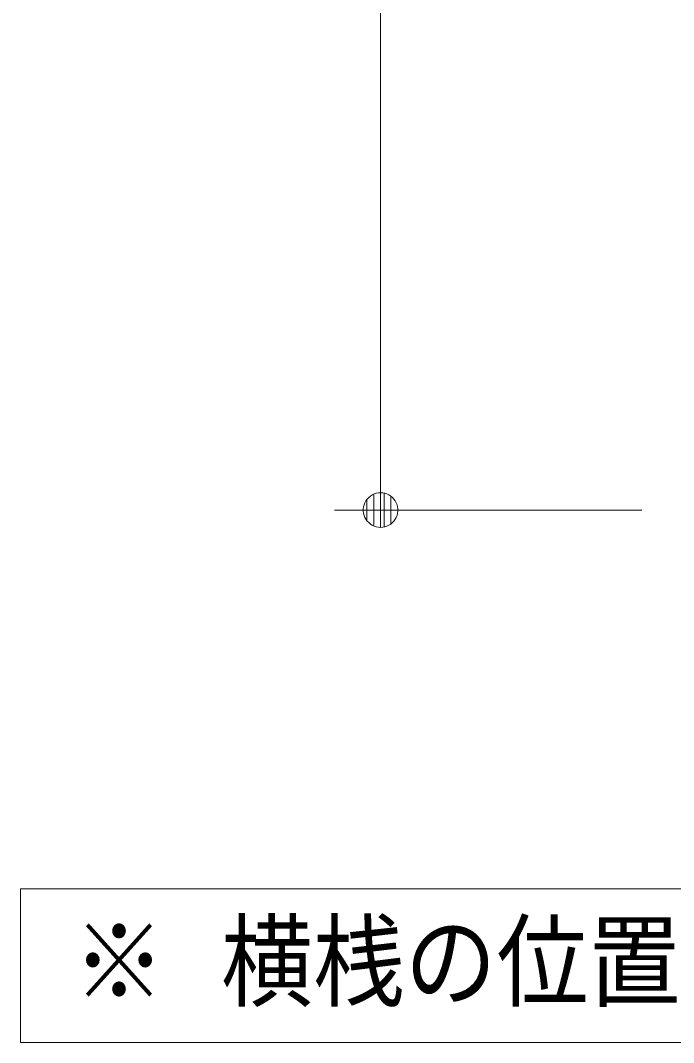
# Model space of a CAD drawing. Units: millimetres, scale not verified. Extents: x -4547 to 4547, y -2284 to 2284.
# Drawn here: x -844.9 to -632.5, y -1669.3 to -1336.7 of the extents above; entities that cross this region are included whole.
import ezdxf
from ezdxf.enums import TextEntityAlignment as Align

# ---------------------------------------------------------------- set-up
doc = ezdxf.new("R2010")
doc.units = ezdxf.units.MM
doc.header["$LTSCALE"] = 20
for name, color, linetype, lineweight in [('0-2_0', 7, 'Continuous', 9), ('0-3_2寸法-3', 7, 'Continuous', 9), ('0-4_2寸法-1', 7, 'Continuous', 9)]:
    doc.layers.add(name, color=color, linetype=linetype, lineweight=lineweight)
doc.styles.add('ＭＳ ゴシック', font='')
doc.styles.get('ＭＳ ゴシック').set_extended_font_data('MS Gothic')

# ---------------------------------------------------------------- blocks, each defined once
blk = doc.blocks.new('_Dot')
at = {"layer": '0-2_0'}
for p, q in [((7.99, 6), (-7.99, 6)), ((-10, 0), (-20, 0)), ((9.78, 2), (-9.78, 2)), ((9.16, -3.98), (-9.16, -3.98)), ((6, -7.98), (-6, -7.98))]:
    blk.add_line(p, q, dxfattribs=at)
for points in [[(10, 0), (9.92, 1.25), (9.69, 2.49), (9.3, 3.68), (8.76, 4.82), (8.09, 5.88), (7.29, 6.85), (6.37, 7.71), (5.36, 8.44), (4.26, 9.05), (3.09, 9.51), (1.87, 9.82), (0.63, 9.98), (-0.63, 9.98), (-1.87, 9.82), (-3.09, 9.51), (-4.26, 9.05), (-5.36, 8.44), (-6.37, 7.71), (-7.29, 6.85), (-8.09, 5.88), (-8.76, 4.82), (-9.3, 3.68), (-9.69, 2.49), (-9.92, 1.25), (-10, 0), (0, 0)], [(-10, 0), (-9.92, -1.25), (-9.69, -2.49), (-9.3, -3.68), (-8.76, -4.82), (-8.09, -5.88), (-7.29, -6.85), (-6.37, -7.71), (-5.36, -8.44), (-4.26, -9.05), (-3.09, -9.51), (-1.87, -9.82), (-0.63, -9.98), (0.63, -9.98), (1.87, -9.82), (3.09, -9.51), (4.26, -9.05), (5.36, -8.44), (6.37, -7.71), (7.29, -6.85), (8.09, -5.88), (8.76, -4.82), (9.3, -3.68), (9.69, -2.49), (9.92, -1.25), (10, 0), (0, 0)]]:
    blk.add_lwpolyline(points, close=True, dxfattribs=at)

msp = doc.modelspace()

# ---------------------------------------------------------------- linework, layer by layer
at = {"layer": '0-3_2寸法-3'}
msp.add_lwpolyline([(-94.9, -1669.27), (-844.9, -1669.27), (-844.9, -1619.27), (-94.9, -1619.27)], close=True, dxfattribs=at)
at = {"layer": '0-4_2寸法-1'}
for p, q in [((-727.75, 855.24), (-727.75, -1484.74)), ((-642.75, -1496), (-742.75, -1496))]:
    msp.add_line(p, q, dxfattribs=at)

# ---------------------------------------------------------------- block references
at = {"layer": '0-4_2寸法-1', "xscale": 0.5627563, "yscale": 0.5627563, "rotation": 270}
msp.add_blockref('_Dot', (-727.75, -1496), dxfattribs=at)

# ---------------------------------------------------------------- texts
at = {"layer": '0-3_2寸法-3', "style": 'ＭＳ ゴシック', "width": 0.9}
for s, p in [('横桟の位置は「横桟取付位置図面」を参照', (-779.65, -1662.3)), ('※', (-827.78, -1662.3))]:
    msp.add_text(s, height=24.34, dxfattribs=at).set_placement(p, align=Align.BOTTOM_LEFT)

doc.saveas('drawing.dxf')
